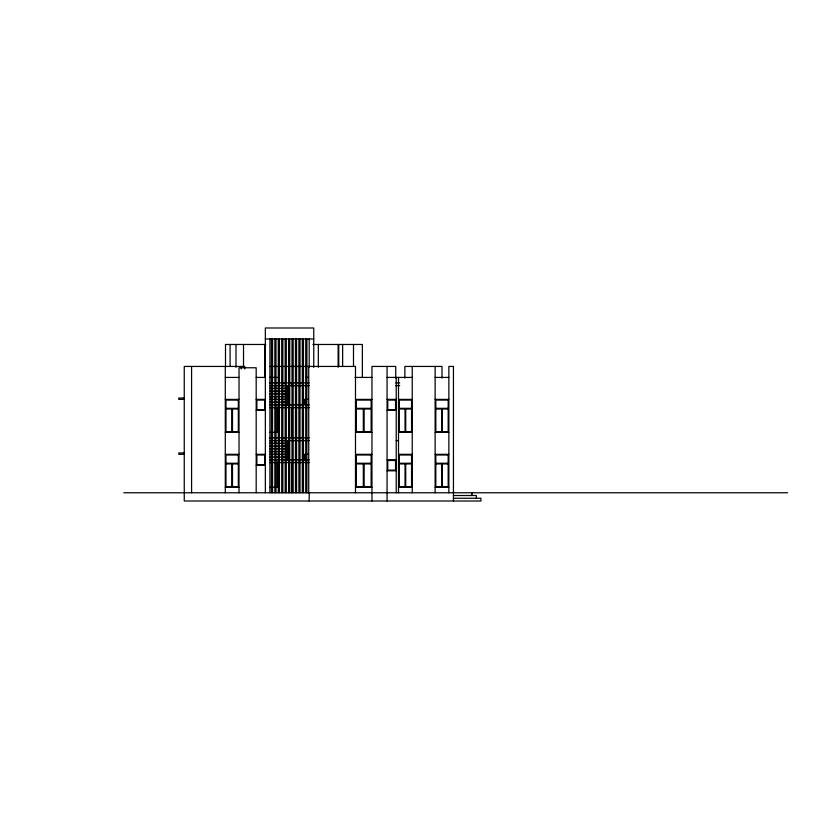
<?xml version="1.0" encoding="UTF-8"?>
<svg xmlns="http://www.w3.org/2000/svg" width="829" height="829" viewBox="0 0 829 829"><rect width="100%" height="100%" fill="white"/><g stroke="black" fill="none" stroke-linecap="round" stroke-linejoin="round"><path stroke-width="1.24" d="M265.342 338.978L313.756 338.978M265.788 344.47L225.498 344.47L225.509 367.206M312.927 344.47L362.366 344.47L362.366 377.423M270.202 366.439L355.486 366.439L355.486 492.768M225.291 377.423L239.021 377.423M256.182 377.423L265.342 377.423M269.767 377.423L278.316 377.423M305.673 377.423L308.201 377.423M354.988 377.423L371.962 377.423M387.07 377.423L412.241 377.423M435.132 377.423L448.862 377.423M269.415 382.915L309.186 382.915M395.837 382.915L399.692 382.915M269.912 385.661L309.186 385.661M395.837 385.661L399.692 385.661M269.912 388.407L287.311 388.407M269.912 391.153L287.311 391.153M269.912 393.899L287.311 393.899M269.912 396.645L287.311 396.645M184.256 398.024L178.763 398.024L178.763 399.391L184.256 399.391M225.291 399.391L239.021 399.391M256.182 399.391L265.342 399.391M269.912 399.391L287.311 399.391M308.44 399.391L304.647 399.391L304.647 404.469M355.486 399.391L371.962 399.391M387.07 399.391L396.221 399.391M398.511 399.391L412.241 399.391M435.132 399.391L448.862 399.391M269.912 402.138L287.311 402.138M269.912 404.884L309.186 404.884M269.912 407.63L309.186 407.63M225.975 408.324L238.327 408.324M356.315 408.324L371.143 408.324M399.205 408.324L411.557 408.324M435.816 408.324L448.178 408.324M225.975 409.008L238.327 409.008M356.315 409.008L371.143 409.008M399.205 409.008L411.557 409.008M435.816 409.008L448.178 409.008M256.182 410.376L265.342 410.376M387.07 410.376L396.221 410.376M225.291 432.355L239.021 432.355M269.953 432.355L277.29 432.355L277.29 406.998M355.486 432.355L371.962 432.355M398.511 432.355L412.241 432.355M435.132 432.355L448.862 432.355M269.415 437.847L309.186 437.847M269.912 440.593L309.186 440.593M396.221 440.593L398.511 440.593M269.912 443.339L287.311 443.339M269.912 446.085L287.311 446.085M269.912 448.831L287.311 448.831M269.912 451.577L287.311 451.577M184.256 452.945L178.763 452.945L178.763 454.323L184.256 454.323M225.291 454.323L239.021 454.323M256.182 454.323L265.342 454.323M269.912 454.323L287.311 454.323M308.44 454.323L304.647 454.323L304.647 460.655M355.486 454.323L371.962 454.323M398.511 454.323L412.241 454.323M435.132 454.323L448.862 454.323M269.912 457.069L287.311 457.069M269.912 459.815L309.186 459.815M387.07 459.815L396.221 459.815M269.912 462.561L309.186 462.561M225.975 463.245L238.327 463.245M356.315 463.245L371.143 463.245M399.205 463.245L411.557 463.245M435.816 463.245L448.178 463.245M225.975 463.929L238.327 463.929M356.315 463.929L371.143 463.929M399.205 463.929L411.557 463.929M435.816 463.929L448.178 463.929M256.182 465.307L265.342 465.307M387.07 470.799L396.221 470.799M225.291 487.276L239.021 487.276M269.953 487.276L277.29 487.276L277.29 461.929M355.486 487.276L371.962 487.276M398.511 487.276L412.241 487.276M435.132 487.276L448.862 487.276M123.842 492.768L787.55 492.768M453.442 495.514L476.323 495.514L476.323 498.26M453.442 498.26L480.903 498.26L480.903 501.006L184.256 501.006L184.256 366.439L244.752 366.439L244.752 368.988M453.442 501.006L453.442 366.439L448.862 366.439L448.862 492.768M442.344 409.008L442.344 431.66M442.344 463.929L442.344 486.592M441.992 378.045L441.992 366.439L404.873 366.439L404.873 378.045M441.65 409.008L441.65 431.66M441.65 463.929L441.65 486.592M435.132 366.439L435.132 492.768M412.241 366.439L412.241 492.768M405.723 409.008L405.723 431.66M405.723 463.929L405.723 486.592M405.039 409.008L405.039 431.66M405.039 463.929L405.039 486.592M398.511 377.423L398.511 492.768M396.221 377.423L396.221 492.768M395.723 378.045L395.723 366.439L371.962 366.439L371.962 501.006M387.07 366.439L387.07 501.006M364.138 409.008L364.138 431.66M364.138 463.929L364.138 486.592M363.32 409.008L363.32 431.66M363.32 463.929L363.32 486.592M353.496 344.47L353.496 366.459M342.636 344.47L342.636 366.459M338.75 344.47L338.75 366.397M338.139 344.47L338.139 367.288M318.326 344.47L318.326 367.288M313.756 367.413L313.756 327.994L265.342 327.994L265.342 492.768M309.186 338.978L309.186 367.413M309.186 492.768L309.186 501.006M308.72 366.439L308.72 492.768M306.896 338.978L306.896 492.768M305.746 338.978L305.746 492.768M303.455 338.978L303.455 492.768M302.316 338.978L302.316 492.768M300.025 338.978L300.025 492.768M298.886 338.978L298.886 492.768M296.595 338.978L296.595 492.768M295.445 338.978L295.445 492.768M293.165 338.978L293.165 492.768M292.212 382.915L292.212 385.661M292.015 338.978L292.015 492.768M291.787 407.63L291.787 437.847M291.787 462.561L291.787 492.768M289.725 338.978L289.725 492.768M288.585 338.978L288.585 492.768M287.311 385.661L287.311 405.433M287.311 440.593L287.311 460.364M286.295 338.978L286.295 492.768M285.155 338.978L285.155 492.768M282.865 338.978L282.865 492.768M281.715 338.978L281.715 492.768M279.425 338.978L279.425 492.768M278.285 338.978L278.285 492.768M275.995 338.978L275.995 492.768M274.855 338.978L274.855 492.768M272.565 338.978L272.565 492.768M271.415 338.978L271.415 492.768M269.912 338.978L269.912 492.768M264.886 344.47L264.886 377.423M256.182 492.768L256.182 367.765L239.021 367.765L239.021 492.768M243.519 344.47L243.519 367.288M241.312 366.439L241.312 368.988M236.006 344.47L236.006 367.288M232.493 409.008L232.493 431.66M232.493 463.929L232.493 486.592M231.809 409.008L231.809 431.66M231.809 463.929L231.809 486.592M230.089 344.47L230.089 366.459M225.291 366.439L225.291 492.768M191.582 366.439L191.582 492.768M471.742 492.768L471.742 495.514L471.742 492.768M238.327 400.086L225.975 400.086L225.975 431.66L238.327 431.66L238.327 400.086M264.648 400.086L256.866 400.086L256.866 409.692L264.648 409.692L264.648 400.086M371.143 400.086L356.315 400.086L356.315 431.66L371.143 431.66L371.143 400.086M395.537 400.086L387.754 400.086L387.754 409.692L395.537 409.692L395.537 400.086M411.557 400.086L399.205 400.086L399.205 431.66L411.557 431.66L411.557 400.086M448.178 400.086L435.816 400.086L435.816 431.66L448.178 431.66L448.178 400.086M238.327 455.007L225.975 455.007L225.975 486.592L238.327 486.592L238.327 455.007M264.648 455.007L256.866 455.007L256.866 464.623L264.648 464.623L264.648 455.007M371.143 455.007L356.315 455.007L356.315 486.592L371.143 486.592L371.143 455.007M411.557 455.007L399.205 455.007L399.205 486.592L411.557 486.592L411.557 455.007M448.178 455.007L435.816 455.007L435.816 486.592L448.178 486.592L448.178 455.007M395.537 460.499L387.754 460.499L387.754 470.116L395.537 470.116L395.537 460.499"/></g></svg>
